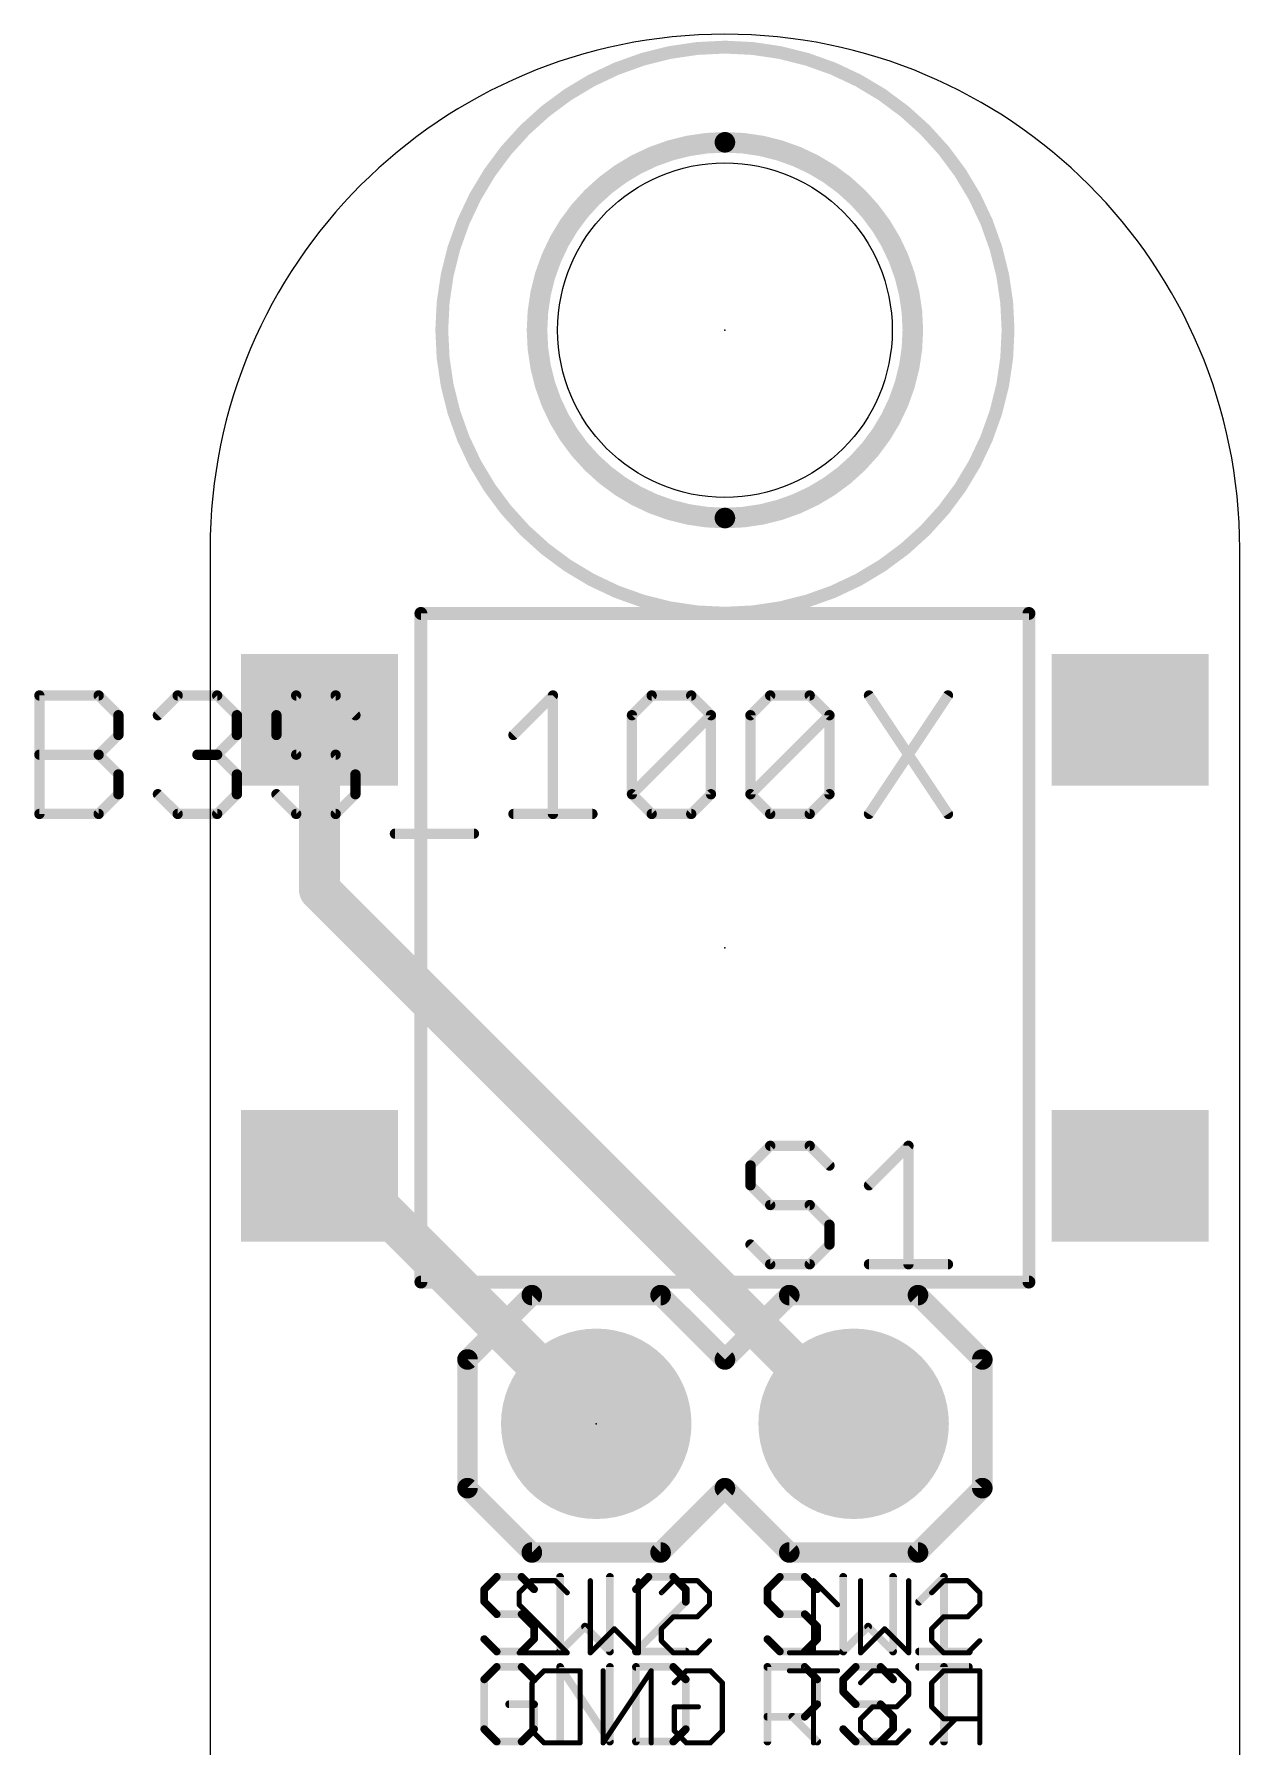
# Model space of a CAD drawing. Extents: x -44.6 to 54.5, y -6.9 to 26.3.
# Drawn here: x -1.74 to 10.16, y 9.39 to 26.29 of the extents above; entities that cross this region are included whole.
import ezdxf

# ---------------------------------------------------------------- set-up
doc = ezdxf.new("R2010")
doc.units = 0
for name, color, linetype in [('1', 22, 'CONTINUOUS'), ('17', 82, 'CONTINUOUS'), ('20', 7, 'CONTINUOUS'), ('21', 253, 'CONTINUOUS'), ('23', 7, 'CONTINUOUS'), ('25', 253, 'CONTINUOUS'), ('26', 253, 'CONTINUOUS'), ('27', 253, 'CONTINUOUS'), ('39', 22, 'CONTINUOUS'), ('41', 22, 'CONTINUOUS'), ('42', 175, 'CONTINUOUS'), ('51', 253, 'CONTINUOUS')]:
    doc.layers.add(name, color=color, linetype=linetype)

# ---------------------------------------------------------------- blocks, each defined once
blk = doc.blocks.new('RECT')
blk.add_solid([(-0.5, -0.5), (0.5, -0.5), (-0.5, 0.5), (0.5, 0.5)])
blk = doc.blocks.new('ROUNDP')
at = {"const_width": 0.5}
blk.add_lwpolyline([(0, -0.25, 1), (0, 0.25, 1), (0, -0.25)], format="xyb", dxfattribs=at)

msp = doc.modelspace()

# ---------------------------------------------------------------- linework, layer by layer
at = {"layer": '1', "const_width": 0.4064}
for points in [[(1.08, 19.522), (1.08, 17.843)], [(1.08, 17.843), (6.35, 12.573)], [(1.08, 15.022), (1.361, 15.022)], [(1.361, 15.022), (3.81, 12.573)]]:
    msp.add_lwpolyline(points, dxfattribs=at)
at = {"layer": '1', "const_width": 0.2032}
for points in [[(1.1816, 19.522, 1), (0.9784, 19.522)], [(0.9784, 17.843, 1), (1.1816, 17.843)], [(1.1518, 17.9148, 1), (1.0082, 17.7712)], [(1.08, 15.1236, 1), (1.08, 14.9204)], [(1.4328, 15.0938, 1), (1.2892, 14.9502)], [(1.361, 14.9204, 1), (1.361, 15.1236)], [(3.7382, 12.5012, 1), (3.8818, 12.6448)], [(6.2782, 12.5012, 1), (6.4218, 12.6448)]]:
    msp.add_lwpolyline(points, format="xyb", dxfattribs=at)
at = {"layer": '20'}
for p, q in [((0, 21.209), (0, 0)), ((10.16, 0), (10.16, 21.209))]:
    msp.add_line(p, q, dxfattribs=at)
msp.add_circle((5.08, 23.368), 1.651, dxfattribs=at)
for start, end in [(90, 180), (0, 90)]:
    msp.add_arc((5.08, 21.209), 5.08, start, end, dxfattribs=at)
at = {"layer": '21'}
for points, const_width in [([(3.175, 13.843), (2.54, 13.208)], 0.2032), ([(3.175, 13.843), (4.445, 13.843)], 0.2032), ([(4.445, 13.843), (5.08, 13.208)], 0.2032), ([(5.08, 13.208), (5.715, 13.843)], 0.2032), ([(5.715, 13.843), (6.985, 13.843)], 0.2032), ([(6.985, 13.843), (7.62, 13.208)], 0.2032), ([(2.54, 13.208), (2.54, 11.938)], 0.2032), ([(7.62, 13.208), (7.62, 11.938)], 0.2032), ([(2.54, 11.938), (3.175, 11.303)], 0.2032), ([(5.08, 11.938), (4.445, 11.303)], 0.2032), ([(5.715, 11.303), (5.08, 11.938)], 0.2032), ([(7.62, 11.938), (6.985, 11.303)], 0.2032), ([(4.445, 11.303), (3.175, 11.303)], 0.2032), ([(6.985, 11.303), (5.715, 11.303)], 0.2032), ([(2.828, 11.0623), (2.7051, 10.9395)], 0.0762), ([(3.0737, 11.0623), (2.828, 11.0623)], 0.0762), ([(3.1966, 10.9395), (3.0737, 11.0623)], 0.0762), ([(3.4535, 11.0623), (3.4535, 10.3251)], 0.0762), ([(3.945, 10.3251), (3.945, 11.0623)], 0.0762), ([(4.3248, 11.0623), (4.2019, 10.9395)], 0.0762), ([(4.5705, 11.0623), (4.3248, 11.0623)], 0.0762), ([(4.6934, 10.9395), (4.5705, 11.0623)], 0.0762), ([(5.622, 11.0623), (5.4991, 10.9395)], 0.0762), ([(5.8677, 11.0623), (5.622, 11.0623)], 0.0762), ([(5.9906, 10.9395), (5.8677, 11.0623)], 0.0762), ([(6.2475, 11.0623), (6.2475, 10.3251)], 0.0762), ([(6.739, 10.3251), (6.739, 11.0623)], 0.0762), ([(6.9959, 10.8166), (7.2417, 11.0623)], 0.0762), ([(7.2417, 11.0623), (7.2417, 10.3251)], 0.0762), ([(2.7051, 10.9395), (2.7051, 10.8166)], 0.0762), ([(2.7051, 10.8166), (2.828, 10.6937)], 0.0762), ([(4.2019, 10.3251), (4.6934, 10.8166)], 0.0762), ([(4.6934, 10.8166), (4.6934, 10.9395)], 0.0762), ([(5.4991, 10.9395), (5.4991, 10.8166)], 0.0762), ([(5.4991, 10.8166), (5.622, 10.6937)], 0.0762), ([(2.828, 10.6937), (3.0737, 10.6937)], 0.0762), ([(3.0737, 10.6937), (3.1966, 10.5708)], 0.0762), ([(5.622, 10.6937), (5.8677, 10.6937)], 0.0762), ([(5.8677, 10.6937), (5.9906, 10.5708)], 0.0762), ([(2.828, 10.3251), (2.7051, 10.448)], 0.0762), ([(3.1966, 10.448), (3.0737, 10.3251)], 0.0762), ([(3.1966, 10.5708), (3.1966, 10.448)], 0.0762), ([(3.4535, 10.3251), (3.6993, 10.5708)], 0.0762), ([(3.6993, 10.5708), (3.945, 10.3251)], 0.0762), ([(5.622, 10.3251), (5.4991, 10.448)], 0.0762), ([(5.9906, 10.448), (5.8677, 10.3251)], 0.0762), ([(5.9906, 10.5708), (5.9906, 10.448)], 0.0762), ([(6.2475, 10.3251), (6.4933, 10.5708)], 0.0762), ([(6.4933, 10.5708), (6.739, 10.3251)], 0.0762), ([(3.0737, 10.3251), (2.828, 10.3251)], 0.0762), ([(4.6934, 10.3251), (4.2019, 10.3251)], 0.0762), ([(5.8677, 10.3251), (5.622, 10.3251)], 0.0762), ([(6.9959, 10.3251), (7.4874, 10.3251)], 0.0762), ([(2.828, 10.1733), (2.7051, 10.0505)], 0.0762), ([(3.0737, 10.1733), (2.828, 10.1733)], 0.0762), ([(3.1966, 10.0505), (3.0737, 10.1733)], 0.0762), ([(3.4535, 9.4361), (3.4535, 10.1733)], 0.0762), ([(3.4535, 10.1733), (3.945, 9.4361)], 0.0762), ([(3.945, 9.4361), (3.945, 10.1733)], 0.0762), ([(4.2019, 10.1733), (4.2019, 9.4361)], 0.0762), ([(4.5705, 10.1733), (4.2019, 10.1733)], 0.0762), ([(4.6934, 10.0505), (4.5705, 10.1733)], 0.0762), ([(5.4991, 9.4361), (5.4991, 10.1733)], 0.0762), ([(5.4991, 10.1733), (5.8677, 10.1733)], 0.0762), ([(5.8677, 10.1733), (5.9906, 10.0505)], 0.0762), ([(6.3704, 10.1733), (6.2475, 10.0505)], 0.0762), ([(6.6161, 10.1733), (6.3704, 10.1733)], 0.0762), ([(6.739, 10.0505), (6.6161, 10.1733)], 0.0762), ([(6.9959, 10.1733), (7.4874, 10.1733)], 0.0762), ([(7.2417, 9.4361), (7.2417, 10.1733)], 0.0762), ([(2.7051, 10.0505), (2.7051, 9.559)], 0.0762), ([(4.6934, 9.559), (4.6934, 10.0505)], 0.0762), ([(5.9906, 10.0505), (5.9906, 9.8047)], 0.0762), ([(6.2475, 10.0505), (6.2475, 9.9276)], 0.0762), ([(3.1966, 9.8047), (2.9508, 9.8047)], 0.0762), ([(3.1966, 9.559), (3.1966, 9.8047)], 0.0762), ([(5.9906, 9.8047), (5.8677, 9.6818)], 0.0762), ([(6.2475, 9.9276), (6.3704, 9.8047)], 0.0762), ([(6.3704, 9.8047), (6.6161, 9.8047)], 0.0762), ([(6.6161, 9.8047), (6.739, 9.6818)], 0.0762), ([(5.8677, 9.6818), (5.4991, 9.6818)], 0.0762), ([(5.7448, 9.6818), (5.9906, 9.4361)], 0.0762), ([(6.739, 9.6818), (6.739, 9.559)], 0.0762), ([(2.7051, 9.559), (2.828, 9.4361)], 0.0762), ([(2.828, 9.4361), (3.0737, 9.4361)], 0.0762), ([(3.0737, 9.4361), (3.1966, 9.559)], 0.0762), ([(4.2019, 9.4361), (4.5705, 9.4361)], 0.0762), ([(4.5705, 9.4361), (4.6934, 9.559)], 0.0762), ([(6.3704, 9.4361), (6.2475, 9.559)], 0.0762), ([(6.6161, 9.4361), (6.3704, 9.4361)], 0.0762), ([(6.739, 9.559), (6.6161, 9.4361)], 0.0762)]:
    msp.add_lwpolyline(points, dxfattribs=dict(at, const_width=const_width))
for points, const_width in [([(3.175, 13.8938, 1), (3.175, 13.7922)], 0.1016), ([(3.2109, 13.8071, 1), (3.1391, 13.8789)], 0.1016), ([(4.4809, 13.8789, 1), (4.4091, 13.8071)], 0.1016), ([(4.445, 13.7922, 1), (4.445, 13.8938)], 0.1016), ([(5.715, 13.8938, 1), (5.715, 13.7922)], 0.1016), ([(5.7509, 13.8071, 1), (5.6791, 13.8789)], 0.1016), ([(7.0209, 13.8789, 1), (6.9491, 13.8071)], 0.1016), ([(6.985, 13.7922, 1), (6.985, 13.8938)], 0.1016), ([(2.5908, 13.208, 1), (2.4892, 13.208)], 0.1016), ([(2.5041, 13.2439, 1), (2.5759, 13.1721)], 0.1016), ([(5.0441, 13.2439, 1), (5.1159, 13.1721)], 0.1016), ([(5.0441, 13.1721, 1), (5.1159, 13.2439)], 0.1016), ([(7.6708, 13.208, 1), (7.5692, 13.208)], 0.1016), ([(7.5841, 13.1721, 1), (7.6559, 13.2439)], 0.1016), ([(2.5759, 11.9739, 1), (2.5041, 11.9021)], 0.1016), ([(5.1159, 11.9739, 1), (5.0441, 11.9021)], 0.1016), ([(5.1159, 11.9021, 1), (5.0441, 11.9739)], 0.1016), ([(7.6559, 11.9021, 1), (7.5841, 11.9739)], 0.1016), ([(2.4892, 11.938, 1), (2.5908, 11.938)], 0.1016), ([(7.5692, 11.938, 1), (7.6708, 11.938)], 0.1016), ([(3.175, 11.3538, 1), (3.175, 11.2522)], 0.1016), ([(3.1391, 11.2671, 1), (3.2109, 11.3389)], 0.1016), ([(4.4091, 11.3389, 1), (4.4809, 11.2671)], 0.1016), ([(4.445, 11.2522, 1), (4.445, 11.3538)], 0.1016), ([(5.715, 11.3538, 1), (5.715, 11.2522)], 0.1016), ([(5.6791, 11.2671, 1), (5.7509, 11.3389)], 0.1016), ([(6.9491, 11.3389, 1), (7.0209, 11.2671)], 0.1016), ([(6.985, 11.2522, 1), (6.985, 11.3538)], 0.1016), ([(2.828, 11.0814, 1), (2.828, 11.0433)], 0.0381), ([(2.8414, 11.0489, 1), (2.8145, 11.0758)], 0.0381), ([(3.0872, 11.0758, 1), (3.0602, 11.0489)], 0.0381), ([(3.0737, 11.0433, 1), (3.0737, 11.0814)], 0.0381), ([(3.4726, 11.0623, 1), (3.4345, 11.0623)], 0.0381), ([(3.9641, 11.0623, 1), (3.926, 11.0623)], 0.0381), ([(4.3248, 11.0814, 1), (4.3248, 11.0433)], 0.0381), ([(4.3383, 11.0489, 1), (4.3113, 11.0758)], 0.0381), ([(4.584, 11.0758, 1), (4.5571, 11.0489)], 0.0381), ([(4.5705, 11.0433, 1), (4.5705, 11.0814)], 0.0381), ([(5.622, 11.0814, 1), (5.622, 11.0433)], 0.0381), ([(5.6354, 11.0489, 1), (5.6085, 11.0758)], 0.0381), ([(5.8812, 11.0758, 1), (5.8542, 11.0489)], 0.0381), ([(5.8677, 11.0433, 1), (5.8677, 11.0814)], 0.0381), ([(6.2666, 11.0623, 1), (6.2285, 11.0623)], 0.0381), ([(6.758, 11.0623, 1), (6.7199, 11.0623)], 0.0381), ([(7.2607, 11.0623, 1), (7.2226, 11.0623)], 0.0381), ([(7.2551, 11.0489, 1), (7.2282, 11.0758)], 0.0381), ([(2.6916, 10.9529, 1), (2.7186, 10.926)], 0.0381), ([(2.7186, 10.8301, 1), (2.6916, 10.8031)], 0.0381), ([(2.7242, 10.9395, 1), (2.6861, 10.9395)], 0.0381), ([(2.6861, 10.8166, 1), (2.7242, 10.8166)], 0.0381), ([(3.1831, 10.926, 1), (3.2101, 10.9529)], 0.0381), ([(4.1885, 10.9529, 1), (4.2154, 10.926)], 0.0381), ([(4.7125, 10.9395, 1), (4.6744, 10.9395)], 0.0381), ([(4.6744, 10.8166, 1), (4.7125, 10.8166)], 0.0381), ([(4.7069, 10.8031, 1), (4.6799, 10.8301)], 0.0381), ([(4.6799, 10.926, 1), (4.7069, 10.9529)], 0.0381), ([(5.4856, 10.9529, 1), (5.5126, 10.926)], 0.0381), ([(5.5126, 10.8301, 1), (5.4856, 10.8031)], 0.0381), ([(5.5182, 10.9395, 1), (5.4801, 10.9395)], 0.0381), ([(5.4801, 10.8166, 1), (5.5182, 10.8166)], 0.0381), ([(5.9771, 10.926, 1), (6.0041, 10.9529)], 0.0381), ([(6.9825, 10.8301, 1), (7.0094, 10.8031)], 0.0381), ([(2.828, 10.7128, 1), (2.828, 10.6747)], 0.0381), ([(2.8145, 10.6802, 1), (2.8414, 10.7072)], 0.0381), ([(3.0872, 10.7072, 1), (3.0602, 10.6802)], 0.0381), ([(3.0737, 10.6747, 1), (3.0737, 10.7128)], 0.0381), ([(5.622, 10.7128, 1), (5.622, 10.6747)], 0.0381), ([(5.6085, 10.6802, 1), (5.6354, 10.7072)], 0.0381), ([(5.8812, 10.7072, 1), (5.8542, 10.6802)], 0.0381), ([(5.8677, 10.6747, 1), (5.8677, 10.7128)], 0.0381), ([(2.7186, 10.4614, 1), (2.6916, 10.4345)], 0.0381), ([(3.2156, 10.5708, 1), (3.1775, 10.5708)], 0.0381), ([(3.1831, 10.5574, 1), (3.2101, 10.5843)], 0.0381), ([(3.2101, 10.4345, 1), (3.1831, 10.4614)], 0.0381), ([(3.7127, 10.5843, 1), (3.6858, 10.5574)], 0.0381), ([(3.7127, 10.5574, 1), (3.6858, 10.5843)], 0.0381), ([(5.5126, 10.4614, 1), (5.4856, 10.4345)], 0.0381), ([(6.0096, 10.5708, 1), (5.9715, 10.5708)], 0.0381), ([(5.9771, 10.5574, 1), (6.0041, 10.5843)], 0.0381), ([(6.0041, 10.4345, 1), (5.9771, 10.4614)], 0.0381), ([(6.5067, 10.5843, 1), (6.4798, 10.5574)], 0.0381), ([(6.5067, 10.5574, 1), (6.4798, 10.5843)], 0.0381), ([(2.828, 10.3442, 1), (2.828, 10.3061)], 0.0381), ([(2.8145, 10.3116, 1), (2.8414, 10.3386)], 0.0381), ([(3.0602, 10.3386, 1), (3.0872, 10.3116)], 0.0381), ([(3.0737, 10.3061, 1), (3.0737, 10.3442)], 0.0381), ([(3.1775, 10.448, 1), (3.2156, 10.448)], 0.0381), ([(3.44, 10.3386, 1), (3.467, 10.3116)], 0.0381), ([(3.4345, 10.3251, 1), (3.4726, 10.3251)], 0.0381), ([(3.926, 10.3251, 1), (3.9641, 10.3251)], 0.0381), ([(3.9315, 10.3116, 1), (3.9585, 10.3386)], 0.0381), ([(4.2019, 10.3442, 1), (4.2019, 10.3061)], 0.0381), ([(4.1885, 10.3386, 1), (4.2154, 10.3116)], 0.0381), ([(4.6934, 10.3061, 1), (4.6934, 10.3442)], 0.0381), ([(5.622, 10.3442, 1), (5.622, 10.3061)], 0.0381), ([(5.6085, 10.3116, 1), (5.6354, 10.3386)], 0.0381), ([(5.8542, 10.3386, 1), (5.8812, 10.3116)], 0.0381), ([(5.8677, 10.3061, 1), (5.8677, 10.3442)], 0.0381), ([(5.9715, 10.448, 1), (6.0096, 10.448)], 0.0381), ([(6.234, 10.3386, 1), (6.261, 10.3116)], 0.0381), ([(6.2285, 10.3251, 1), (6.2666, 10.3251)], 0.0381), ([(6.7199, 10.3251, 1), (6.758, 10.3251)], 0.0381), ([(6.7255, 10.3116, 1), (6.7525, 10.3386)], 0.0381), ([(6.9959, 10.3442, 1), (6.9959, 10.3061)], 0.0381), ([(7.2226, 10.3251, 1), (7.2607, 10.3251)], 0.0381), ([(7.4874, 10.3061, 1), (7.4874, 10.3442)], 0.0381), ([(2.828, 10.1924, 1), (2.828, 10.1543)], 0.0381), ([(2.8414, 10.1599, 1), (2.8145, 10.1868)], 0.0381), ([(3.0872, 10.1868, 1), (3.0602, 10.1599)], 0.0381), ([(3.0737, 10.1543, 1), (3.0737, 10.1924)], 0.0381), ([(3.4726, 10.1733, 1), (3.4345, 10.1733)], 0.0381), ([(3.4694, 10.1839, 1), (3.4377, 10.1628)], 0.0381), ([(3.9641, 10.1733, 1), (3.926, 10.1733)], 0.0381), ([(4.2019, 10.1924, 1), (4.2019, 10.1543)], 0.0381), ([(4.221, 10.1733, 1), (4.1829, 10.1733)], 0.0381), ([(4.584, 10.1868, 1), (4.5571, 10.1599)], 0.0381), ([(4.5705, 10.1543, 1), (4.5705, 10.1924)], 0.0381), ([(5.4991, 10.1924, 1), (5.4991, 10.1543)], 0.0381), ([(5.5182, 10.1733, 1), (5.4801, 10.1733)], 0.0381), ([(5.8812, 10.1868, 1), (5.8542, 10.1599)], 0.0381), ([(5.8677, 10.1543, 1), (5.8677, 10.1924)], 0.0381), ([(6.3704, 10.1924, 1), (6.3704, 10.1543)], 0.0381), ([(6.3839, 10.1599, 1), (6.3569, 10.1868)], 0.0381), ([(6.6296, 10.1868, 1), (6.6027, 10.1599)], 0.0381), ([(6.6161, 10.1543, 1), (6.6161, 10.1924)], 0.0381), ([(6.9959, 10.1924, 1), (6.9959, 10.1543)], 0.0381), ([(7.2607, 10.1733, 1), (7.2226, 10.1733)], 0.0381), ([(7.4874, 10.1543, 1), (7.4874, 10.1924)], 0.0381), ([(2.6916, 10.0639, 1), (2.7186, 10.037)], 0.0381), ([(2.7242, 10.0505, 1), (2.6861, 10.0505)], 0.0381), ([(3.1831, 10.037, 1), (3.2101, 10.0639)], 0.0381), ([(4.7125, 10.0505, 1), (4.6744, 10.0505)], 0.0381), ([(4.6799, 10.037, 1), (4.7069, 10.0639)], 0.0381), ([(6.0096, 10.0505, 1), (5.9715, 10.0505)], 0.0381), ([(5.9771, 10.037, 1), (6.0041, 10.0639)], 0.0381), ([(6.234, 10.0639, 1), (6.261, 10.037)], 0.0381), ([(6.2666, 10.0505, 1), (6.2285, 10.0505)], 0.0381), ([(6.7255, 10.037, 1), (6.7525, 10.0639)], 0.0381), ([(2.9508, 9.8238, 1), (2.9508, 9.7857)], 0.0381), ([(3.2156, 9.8047, 1), (3.1775, 9.8047)], 0.0381), ([(3.1966, 9.7857, 1), (3.1966, 9.8238)], 0.0381), ([(5.9715, 9.8047, 1), (6.0096, 9.8047)], 0.0381), ([(6.0041, 9.7912, 1), (5.9771, 9.8182)], 0.0381), ([(6.261, 9.9411, 1), (6.234, 9.9141)], 0.0381), ([(6.2285, 9.9276, 1), (6.2666, 9.9276)], 0.0381), ([(6.3704, 9.8238, 1), (6.3704, 9.7857)], 0.0381), ([(6.3569, 9.7912, 1), (6.3839, 9.8182)], 0.0381), ([(6.6296, 9.8182, 1), (6.6027, 9.7912)], 0.0381), ([(6.6161, 9.7857, 1), (6.6161, 9.8238)], 0.0381), ([(5.4991, 9.7009, 1), (5.4991, 9.6628)], 0.0381), ([(5.7583, 9.6953, 1), (5.7314, 9.6684)], 0.0381), ([(5.8542, 9.6953, 1), (5.8812, 9.6684)], 0.0381), ([(5.8677, 9.6628, 1), (5.8677, 9.7009)], 0.0381), ([(6.758, 9.6818, 1), (6.7199, 9.6818)], 0.0381), ([(6.7255, 9.6684, 1), (6.7525, 9.6953)], 0.0381), ([(2.7186, 9.5724, 1), (2.6916, 9.5455)], 0.0381), ([(2.6861, 9.559, 1), (2.7242, 9.559)], 0.0381), ([(2.828, 9.4551, 1), (2.828, 9.417)], 0.0381), ([(2.8145, 9.4226, 1), (2.8414, 9.4496)], 0.0381), ([(3.0602, 9.4496, 1), (3.0872, 9.4226)], 0.0381), ([(3.0737, 9.417, 1), (3.0737, 9.4551)], 0.0381), ([(3.1775, 9.559, 1), (3.2156, 9.559)], 0.0381), ([(3.2101, 9.5455, 1), (3.1831, 9.5724)], 0.0381), ([(4.2019, 9.4551, 1), (4.2019, 9.417)], 0.0381), ([(4.5571, 9.4496, 1), (4.584, 9.4226)], 0.0381), ([(4.5705, 9.417, 1), (4.5705, 9.4551)], 0.0381), ([(4.6744, 9.559, 1), (4.7125, 9.559)], 0.0381), ([(4.7069, 9.5455, 1), (4.6799, 9.5724)], 0.0381), ([(5.9771, 9.4226, 1), (6.0041, 9.4496)], 0.0381), ([(6.261, 9.5724, 1), (6.234, 9.5455)], 0.0381), ([(6.3704, 9.4551, 1), (6.3704, 9.417)], 0.0381), ([(6.3569, 9.4226, 1), (6.3839, 9.4496)], 0.0381), ([(6.6027, 9.4496, 1), (6.6296, 9.4226)], 0.0381), ([(6.6161, 9.417, 1), (6.6161, 9.4551)], 0.0381), ([(6.7199, 9.559, 1), (6.758, 9.559)], 0.0381), ([(6.7525, 9.5455, 1), (6.7255, 9.5724)], 0.0381), ([(3.4345, 9.4361, 1), (3.4726, 9.4361)], 0.0381), ([(3.926, 9.4361, 1), (3.9641, 9.4361)], 0.0381), ([(3.9291, 9.4255, 1), (3.9609, 9.4467)], 0.0381), ([(4.1829, 9.4361, 1), (4.221, 9.4361)], 0.0381), ([(5.4801, 9.4361, 1), (5.5182, 9.4361)], 0.0381), ([(7.2226, 9.4361, 1), (7.2607, 9.4361)], 0.0381)]:
    msp.add_lwpolyline(points, format="xyb", dxfattribs=dict(at, const_width=const_width))
at = {"layer": '23'}
for p in [(5.08, 23.368), (5.08, 17.272), (3.81, 12.573)]:
    msp.add_point(p, dxfattribs=at)
at = {"layer": '25', "const_width": 0.1016}
for points in [[(5.5269, 15.3172), (5.332, 15.1223)], [(5.9167, 15.3172), (5.5269, 15.3172)], [(6.1116, 15.1223), (5.9167, 15.3172)], [(6.5014, 14.9274), (6.8912, 15.3172)], [(6.8912, 15.3172), (6.8912, 14.1478)], [(5.332, 15.1223), (5.332, 14.9274)], [(5.332, 14.9274), (5.5269, 14.7325)], [(5.5269, 14.7325), (5.9167, 14.7325)], [(5.9167, 14.7325), (6.1116, 14.5376)], [(6.1116, 14.5376), (6.1116, 14.3427)], [(5.5269, 14.1478), (5.332, 14.3427)], [(6.1116, 14.3427), (5.9167, 14.1478)], [(5.9167, 14.1478), (5.5269, 14.1478)], [(6.5014, 14.1478), (7.281, 14.1478)]]:
    msp.add_lwpolyline(points, dxfattribs=at)
at = {"layer": '25', "const_width": 0.0508}
for points in [[(5.5269, 15.3426, 1), (5.5269, 15.2918)], [(5.5449, 15.2992, 1), (5.5089, 15.3352)], [(5.9347, 15.3352, 1), (5.8987, 15.2992)], [(5.9167, 15.2918, 1), (5.9167, 15.3426)], [(6.9166, 15.3172, 1), (6.8658, 15.3172)], [(6.9092, 15.2992, 1), (6.8732, 15.3352)], [(5.314, 15.1403, 1), (5.35, 15.1043)], [(5.3574, 15.1223, 1), (5.3066, 15.1223)], [(6.0936, 15.1043, 1), (6.1296, 15.1403)], [(5.35, 14.9454, 1), (5.314, 14.9094)], [(5.3066, 14.9274, 1), (5.3574, 14.9274)], [(6.4834, 14.9454, 1), (6.5194, 14.9094)], [(5.5269, 14.7579, 1), (5.5269, 14.7071)], [(5.5089, 14.7145, 1), (5.5449, 14.7505)], [(5.9347, 14.7505, 1), (5.8987, 14.7145)], [(5.9167, 14.7071, 1), (5.9167, 14.7579)], [(6.137, 14.5376, 1), (6.0862, 14.5376)], [(6.0936, 14.5196, 1), (6.1296, 14.5556)], [(5.35, 14.3607, 1), (5.314, 14.3247)], [(6.1296, 14.3247, 1), (6.0936, 14.3607)], [(6.0862, 14.3427, 1), (6.137, 14.3427)], [(5.5269, 14.1732, 1), (5.5269, 14.1224)], [(5.5089, 14.1298, 1), (5.5449, 14.1658)], [(5.8987, 14.1658, 1), (5.9347, 14.1298)], [(5.9167, 14.1224, 1), (5.9167, 14.1732)], [(6.5014, 14.1732, 1), (6.5014, 14.1224)], [(6.8658, 14.1478, 1), (6.9166, 14.1478)], [(7.281, 14.1224, 1), (7.281, 14.1732)]]:
    msp.add_lwpolyline(points, format="xyb", dxfattribs=at)
at = {"layer": '26', "const_width": 0.0508}
for points in [[(3.0498, 10.9056), (3.1684, 11.0242)], [(3.1684, 11.0242), (3.4057, 11.0242)], [(3.4057, 11.0242), (3.5243, 10.9056)], [(3.7514, 10.3124), (3.7514, 11.0242)], [(4.226, 11.0242), (4.226, 10.3124)], [(4.4531, 10.9056), (4.5717, 11.0242)], [(4.5717, 11.0242), (4.809, 11.0242)], [(4.809, 11.0242), (4.9276, 10.9056)], [(6.1913, 10.7869), (5.9541, 11.0242)], [(5.9541, 11.0242), (5.9541, 10.3124)], [(6.4184, 10.3124), (6.4184, 11.0242)], [(6.893, 11.0242), (6.893, 10.3124)], [(7.1201, 10.9056), (7.2387, 11.0242)], [(7.2387, 11.0242), (7.476, 11.0242)], [(7.476, 11.0242), (7.5946, 10.9056)], [(3.0498, 10.7869), (3.0498, 10.9056)], [(4.9276, 10.9056), (4.9276, 10.7869)], [(7.5946, 10.9056), (7.5946, 10.7869)], [(3.5243, 10.3124), (3.0498, 10.7869)], [(4.5717, 10.6683), (4.4531, 10.5497)], [(4.809, 10.6683), (4.5717, 10.6683)], [(4.9276, 10.7869), (4.809, 10.6683)], [(7.2387, 10.6683), (7.1201, 10.5497)], [(7.476, 10.6683), (7.2387, 10.6683)], [(7.5946, 10.7869), (7.476, 10.6683)], [(3.9887, 10.5497), (3.7514, 10.3124)], [(4.226, 10.3124), (3.9887, 10.5497)], [(4.4531, 10.5497), (4.4531, 10.431)], [(6.6557, 10.5497), (6.4184, 10.3124)], [(6.893, 10.3124), (6.6557, 10.5497)], [(7.1201, 10.5497), (7.1201, 10.431)], [(3.0498, 10.3124), (3.5243, 10.3124)], [(4.4531, 10.431), (4.5717, 10.3124)], [(4.5717, 10.3124), (4.809, 10.3124)], [(4.809, 10.3124), (4.9276, 10.431)], [(6.1913, 10.3124), (5.7168, 10.3124)], [(7.1201, 10.431), (7.2387, 10.3124)], [(7.2387, 10.3124), (7.476, 10.3124)], [(7.476, 10.3124), (7.5946, 10.431)], [(3.1768, 10.0166), (3.2954, 10.1352)], [(3.2954, 10.1352), (3.6513, 10.1352)], [(3.6513, 10.1352), (3.6513, 9.4234)], [(4.353, 10.1352), (3.8784, 9.4234)], [(3.8784, 9.4234), (3.8784, 10.1352)], [(4.353, 9.4234), (4.353, 10.1352)], [(4.5801, 10.0166), (4.6987, 10.1352)], [(4.6987, 10.1352), (4.936, 10.1352)], [(4.936, 10.1352), (5.0546, 10.0166)], [(6.1913, 10.1352), (5.7168, 10.1352)], [(5.9541, 9.4234), (5.9541, 10.1352)], [(6.4184, 10.0166), (6.5371, 10.1352)], [(6.5371, 10.1352), (6.7743, 10.1352)], [(6.7743, 10.1352), (6.893, 10.0166)], [(7.2387, 10.1352), (7.1201, 10.0166)], [(7.5946, 10.1352), (7.2387, 10.1352)], [(7.5946, 9.4234), (7.5946, 10.1352)], [(3.1768, 9.542), (3.1768, 10.0166)], [(5.0546, 10.0166), (5.0546, 9.542)], [(6.893, 10.0166), (6.893, 9.8979)], [(7.1201, 10.0166), (7.1201, 9.7793)], [(4.5801, 9.542), (4.5801, 9.7793)], [(4.5801, 9.7793), (4.8173, 9.7793)], [(6.5371, 9.7793), (6.4184, 9.6607)], [(6.7743, 9.7793), (6.5371, 9.7793)], [(6.893, 9.8979), (6.7743, 9.7793)], [(7.1201, 9.7793), (7.2387, 9.6607)], [(6.4184, 9.6607), (6.4184, 9.542)], [(7.3573, 9.6607), (7.1201, 9.4234)], [(7.2387, 9.6607), (7.5946, 9.6607)], [(3.2954, 9.4234), (3.1768, 9.542)], [(4.6987, 9.4234), (4.5801, 9.542)], [(5.0546, 9.542), (4.936, 9.4234)], [(6.4184, 9.542), (6.5371, 9.4234)], [(6.7743, 9.4234), (6.893, 9.542)], [(3.6513, 9.4234), (3.2954, 9.4234)], [(4.936, 9.4234), (4.6987, 9.4234)], [(6.5371, 9.4234), (6.7743, 9.4234)]]:
    msp.add_lwpolyline(points, dxfattribs=at)
at = {"layer": '26', "const_width": 0.0254}
for points in [[(3.1684, 11.0369, 1), (3.1684, 11.0115)], [(3.1774, 11.0152, 1), (3.1594, 11.0332)], [(3.4147, 11.0332, 1), (3.3967, 11.0152)], [(3.4057, 11.0115, 1), (3.4057, 11.0369)], [(3.7641, 11.0242, 1), (3.7387, 11.0242)], [(4.2387, 11.0242, 1), (4.2133, 11.0242)], [(4.5717, 11.0369, 1), (4.5717, 11.0115)], [(4.5807, 11.0152, 1), (4.5627, 11.0332)], [(4.8179, 11.0332, 1), (4.8, 11.0152)], [(4.809, 11.0115, 1), (4.809, 11.0369)], [(5.963, 11.0332, 1), (5.9451, 11.0152)], [(5.9668, 11.0242, 1), (5.9414, 11.0242)], [(6.4311, 11.0242, 1), (6.4057, 11.0242)], [(6.9057, 11.0242, 1), (6.8803, 11.0242)], [(7.2387, 11.0369, 1), (7.2387, 11.0115)], [(7.2477, 11.0152, 1), (7.2297, 11.0332)], [(7.4849, 11.0332, 1), (7.467, 11.0152)], [(7.476, 11.0115, 1), (7.476, 11.0369)], [(3.0625, 10.9056, 1), (3.0371, 10.9056)], [(3.0408, 10.9146, 1), (3.0588, 10.8966)], [(3.5153, 10.8966, 1), (3.5333, 10.9146)], [(4.4441, 10.9146, 1), (4.462, 10.8966)], [(4.9403, 10.9056, 1), (4.9149, 10.9056)], [(4.9186, 10.8966, 1), (4.9366, 10.9146)], [(7.1111, 10.9146, 1), (7.129, 10.8966)], [(7.6073, 10.9056, 1), (7.5819, 10.9056)], [(7.5856, 10.8966, 1), (7.6036, 10.9146)], [(3.0588, 10.7959, 1), (3.0408, 10.778)], [(3.0371, 10.7869, 1), (3.0625, 10.7869)], [(4.5717, 10.681, 1), (4.5717, 10.6556)], [(4.5807, 10.6593, 1), (4.5627, 10.6773)], [(4.8, 10.6773, 1), (4.8179, 10.6593)], [(4.809, 10.6556, 1), (4.809, 10.681)], [(4.9149, 10.7869, 1), (4.9403, 10.7869)], [(4.9366, 10.778, 1), (4.9186, 10.7959)], [(6.1823, 10.778, 1), (6.2003, 10.7959)], [(7.2387, 10.681, 1), (7.2387, 10.6556)], [(7.2477, 10.6593, 1), (7.2297, 10.6773)], [(7.467, 10.6773, 1), (7.4849, 10.6593)], [(7.476, 10.6556, 1), (7.476, 10.681)], [(7.5819, 10.7869, 1), (7.6073, 10.7869)], [(7.6036, 10.778, 1), (7.5856, 10.7959)], [(3.9977, 10.5586, 1), (3.9797, 10.5407)], [(3.9977, 10.5407, 1), (3.9797, 10.5586)], [(4.4658, 10.5497, 1), (4.4404, 10.5497)], [(4.4441, 10.5586, 1), (4.462, 10.5407)], [(6.6647, 10.5586, 1), (6.6467, 10.5407)], [(6.6647, 10.5407, 1), (6.6467, 10.5586)], [(7.1328, 10.5497, 1), (7.1074, 10.5497)], [(7.1111, 10.5586, 1), (7.129, 10.5407)], [(3.0498, 10.3251, 1), (3.0498, 10.2997)], [(3.5153, 10.3034, 1), (3.5333, 10.3214)], [(3.5243, 10.2997, 1), (3.5243, 10.3251)], [(3.7424, 10.3214, 1), (3.7604, 10.3034)], [(3.7387, 10.3124, 1), (3.7641, 10.3124)], [(4.2133, 10.3124, 1), (4.2387, 10.3124)], [(4.217, 10.3034, 1), (4.2349, 10.3214)], [(4.462, 10.44, 1), (4.4441, 10.4221)], [(4.4404, 10.431, 1), (4.4658, 10.431)], [(4.5717, 10.3251, 1), (4.5717, 10.2997)], [(4.5627, 10.3034, 1), (4.5807, 10.3214)], [(4.8, 10.3214, 1), (4.8179, 10.3034)], [(4.809, 10.2997, 1), (4.809, 10.3251)], [(4.9366, 10.4221, 1), (4.9186, 10.44)], [(5.7168, 10.3251, 1), (5.7168, 10.2997)], [(5.9414, 10.3124, 1), (5.9668, 10.3124)], [(6.1913, 10.2997, 1), (6.1913, 10.3251)], [(6.4094, 10.3214, 1), (6.4274, 10.3034)], [(6.4057, 10.3124, 1), (6.4311, 10.3124)], [(6.8803, 10.3124, 1), (6.9057, 10.3124)], [(6.884, 10.3034, 1), (6.9019, 10.3214)], [(7.129, 10.44, 1), (7.1111, 10.4221)], [(7.1074, 10.431, 1), (7.1328, 10.431)], [(7.2387, 10.3251, 1), (7.2387, 10.2997)], [(7.2297, 10.3034, 1), (7.2477, 10.3214)], [(7.467, 10.3214, 1), (7.4849, 10.3034)], [(7.476, 10.2997, 1), (7.476, 10.3251)], [(7.6036, 10.4221, 1), (7.5856, 10.44)], [(3.2954, 10.1479, 1), (3.2954, 10.1225)], [(3.3044, 10.1262, 1), (3.2864, 10.1442)], [(3.664, 10.1352, 1), (3.6386, 10.1352)], [(3.6513, 10.1225, 1), (3.6513, 10.1479)], [(3.8911, 10.1352, 1), (3.8657, 10.1352)], [(4.3657, 10.1352, 1), (4.3403, 10.1352)], [(4.3635, 10.1282, 1), (4.3424, 10.1423)], [(4.6987, 10.1479, 1), (4.6987, 10.1225)], [(4.7077, 10.1262, 1), (4.6897, 10.1442)], [(4.9449, 10.1442, 1), (4.927, 10.1262)], [(4.936, 10.1225, 1), (4.936, 10.1479)], [(5.7168, 10.1479, 1), (5.7168, 10.1225)], [(5.9668, 10.1352, 1), (5.9414, 10.1352)], [(6.1913, 10.1225, 1), (6.1913, 10.1479)], [(6.5371, 10.1479, 1), (6.5371, 10.1225)], [(6.546, 10.1262, 1), (6.5281, 10.1442)], [(6.7833, 10.1442, 1), (6.7653, 10.1262)], [(6.7743, 10.1225, 1), (6.7743, 10.1479)], [(7.2387, 10.1479, 1), (7.2387, 10.1225)], [(7.2477, 10.1262, 1), (7.2297, 10.1442)], [(7.6073, 10.1352, 1), (7.5819, 10.1352)], [(7.5946, 10.1225, 1), (7.5946, 10.1479)], [(3.1895, 10.0166, 1), (3.1641, 10.0166)], [(3.1678, 10.0256, 1), (3.1858, 10.0076)], [(4.5711, 10.0256, 1), (4.589, 10.0076)], [(5.0673, 10.0166, 1), (5.0419, 10.0166)], [(5.0456, 10.0076, 1), (5.0636, 10.0256)], [(6.4094, 10.0256, 1), (6.4274, 10.0076)], [(6.9057, 10.0166, 1), (6.8803, 10.0166)], [(6.884, 10.0076, 1), (6.9019, 10.0256)], [(7.1328, 10.0166, 1), (7.1074, 10.0166)], [(7.1111, 10.0256, 1), (7.129, 10.0076)], [(4.5928, 9.7793, 1), (4.5674, 9.7793)], [(4.5801, 9.792, 1), (4.5801, 9.7666)], [(4.8173, 9.7666, 1), (4.8173, 9.792)], [(6.5371, 9.792, 1), (6.5371, 9.7666)], [(6.546, 9.7703, 1), (6.5281, 9.7883)], [(6.7743, 9.7666, 1), (6.7743, 9.792)], [(6.8803, 9.8979, 1), (6.9057, 9.8979)], [(6.9019, 9.889, 1), (6.884, 9.9069)], [(7.129, 9.7883, 1), (7.1111, 9.7703)], [(6.4311, 9.6607, 1), (6.4057, 9.6607)], [(6.4094, 9.6696, 1), (6.4274, 9.6517)], [(6.7653, 9.7883, 1), (6.7833, 9.7703)], [(7.1074, 9.7793, 1), (7.1328, 9.7793)], [(7.2387, 9.6734, 1), (7.2387, 9.648)], [(7.2297, 9.6517, 1), (7.2477, 9.6696)], [(7.3663, 9.6517, 1), (7.3484, 9.6696)], [(7.5946, 9.648, 1), (7.5946, 9.6734)], [(3.1858, 9.551, 1), (3.1678, 9.5331)], [(3.1641, 9.542, 1), (3.1895, 9.542)], [(4.589, 9.551, 1), (4.5711, 9.5331)], [(4.5674, 9.542, 1), (4.5928, 9.542)], [(5.0419, 9.542, 1), (5.0673, 9.542)], [(5.0636, 9.5331, 1), (5.0456, 9.551)], [(6.4274, 9.551, 1), (6.4094, 9.5331)], [(6.4057, 9.542, 1), (6.4311, 9.542)], [(6.9019, 9.5331, 1), (6.884, 9.551)], [(3.2954, 9.4361, 1), (3.2954, 9.4107)], [(3.2864, 9.4144, 1), (3.3044, 9.4324)], [(3.6386, 9.4234, 1), (3.664, 9.4234)], [(3.6513, 9.4107, 1), (3.6513, 9.4361)], [(3.8657, 9.4234, 1), (3.8911, 9.4234)], [(3.8679, 9.4304, 1), (3.889, 9.4164)], [(4.3403, 9.4234, 1), (4.3657, 9.4234)], [(4.6987, 9.4361, 1), (4.6987, 9.4107)], [(4.6897, 9.4144, 1), (4.7077, 9.4324)], [(4.927, 9.4324, 1), (4.9449, 9.4144)], [(4.936, 9.4107, 1), (4.936, 9.4361)], [(5.9414, 9.4234, 1), (5.9668, 9.4234)], [(6.5371, 9.4361, 1), (6.5371, 9.4107)], [(6.5281, 9.4144, 1), (6.546, 9.4324)], [(6.7653, 9.4324, 1), (6.7833, 9.4144)], [(6.7743, 9.4107, 1), (6.7743, 9.4361)], [(7.1111, 9.4324, 1), (7.129, 9.4144)], [(7.5819, 9.4234, 1), (7.6073, 9.4234)]]:
    msp.add_lwpolyline(points, format="xyb", dxfattribs=at)
at = {"layer": '27', "const_width": 0.1016}
for points in [[(-1.6845, 18.5928), (-1.6845, 19.7622)], [(-1.6845, 19.7622), (-1.0998, 19.7622)], [(-1.0998, 19.7622), (-0.9049, 19.5673)], [(-0.5151, 19.5673), (-0.3202, 19.7622)], [(-0.3202, 19.7622), (0.0696, 19.7622)], [(0.0696, 19.7622), (0.2645, 19.5673)], [(0.8492, 19.7622), (0.6543, 19.5673)], [(1.239, 19.7622), (0.8492, 19.7622)], [(1.4339, 19.5673), (1.239, 19.7622)], [(2.9931, 19.3724), (3.3829, 19.7622)], [(3.3829, 19.7622), (3.3829, 18.5928)], [(4.1625, 19.5673), (4.3574, 19.7622)], [(4.3574, 19.7622), (4.7472, 19.7622)], [(4.7472, 19.7622), (4.9421, 19.5673)], [(5.3319, 19.5673), (5.5268, 19.7622)], [(5.5268, 19.7622), (5.9166, 19.7622)], [(5.9166, 19.7622), (6.1115, 19.5673)], [(6.5013, 19.7622), (7.2809, 18.5928)], [(7.2809, 19.7622), (6.5013, 18.5928)], [(-0.9049, 19.5673), (-0.9049, 19.3724)], [(0.2645, 19.5673), (0.2645, 19.3724)], [(0.6543, 19.5673), (0.6543, 19.3724)], [(4.1625, 18.7877), (4.1625, 19.5673)], [(4.1625, 18.7877), (4.9421, 19.5673)], [(4.9421, 19.5673), (4.9421, 18.7877)], [(5.3319, 18.7877), (5.3319, 19.5673)], [(5.3319, 18.7877), (6.1115, 19.5673)], [(6.1115, 19.5673), (6.1115, 18.7877)], [(-0.9049, 19.3724), (-1.0998, 19.1775)], [(0.2645, 19.3724), (0.0696, 19.1775)], [(0.6543, 19.3724), (0.8492, 19.1775)], [(-1.6845, 19.1775), (-1.0998, 19.1775)], [(-1.0998, 19.1775), (-0.9049, 18.9826)], [(0.0696, 19.1775), (-0.1253, 19.1775)], [(0.0696, 19.1775), (0.2645, 18.9826)], [(0.8492, 19.1775), (1.239, 19.1775)], [(1.239, 19.1775), (1.4339, 18.9826)], [(-0.9049, 18.9826), (-0.9049, 18.7877)], [(0.2645, 18.9826), (0.2645, 18.7877)], [(1.4339, 18.9826), (1.4339, 18.7877)], [(-0.9049, 18.7877), (-1.0998, 18.5928)], [(-0.3202, 18.5928), (-0.5151, 18.7877)], [(0.2645, 18.7877), (0.0696, 18.5928)], [(0.8492, 18.5928), (0.6543, 18.7877)], [(1.4339, 18.7877), (1.239, 18.5928)], [(4.3574, 18.5928), (4.1625, 18.7877)], [(4.9421, 18.7877), (4.7472, 18.5928)], [(5.5268, 18.5928), (5.3319, 18.7877)], [(6.1115, 18.7877), (5.9166, 18.5928)], [(-1.0998, 18.5928), (-1.6845, 18.5928)], [(0.0696, 18.5928), (-0.3202, 18.5928)], [(1.239, 18.5928), (0.8492, 18.5928)], [(2.9931, 18.5928), (3.7727, 18.5928)], [(4.7472, 18.5928), (4.3574, 18.5928)], [(5.9166, 18.5928), (5.5268, 18.5928)], [(1.8237, 18.3979), (2.6033, 18.3979)]]:
    msp.add_lwpolyline(points, dxfattribs=at)
at = {"layer": '27', "const_width": 0.0508}
for points in [[(-1.6591, 19.7622, 1), (-1.7099, 19.7622)], [(-1.6845, 19.7876, 1), (-1.6845, 19.7368)], [(-1.0818, 19.7802, 1), (-1.1178, 19.7442)], [(-1.0998, 19.7368, 1), (-1.0998, 19.7876)], [(-0.3202, 19.7876, 1), (-0.3202, 19.7368)], [(-0.3022, 19.7442, 1), (-0.3382, 19.7802)], [(0.0876, 19.7802, 1), (0.0516, 19.7442)], [(0.0696, 19.7368, 1), (0.0696, 19.7876)], [(0.8492, 19.7876, 1), (0.8492, 19.7368)], [(0.8672, 19.7442, 1), (0.8312, 19.7802)], [(1.257, 19.7802, 1), (1.221, 19.7442)], [(1.239, 19.7368, 1), (1.239, 19.7876)], [(3.4083, 19.7622, 1), (3.3575, 19.7622)], [(3.4009, 19.7442, 1), (3.3649, 19.7802)], [(4.3574, 19.7876, 1), (4.3574, 19.7368)], [(4.3754, 19.7442, 1), (4.3394, 19.7802)], [(4.7652, 19.7802, 1), (4.7292, 19.7442)], [(4.7472, 19.7368, 1), (4.7472, 19.7876)], [(5.5268, 19.7876, 1), (5.5268, 19.7368)], [(5.5447, 19.7442, 1), (5.5088, 19.7802)], [(5.9345, 19.7802, 1), (5.8986, 19.7442)], [(5.9166, 19.7368, 1), (5.9166, 19.7876)], [(6.5224, 19.7763, 1), (6.4802, 19.7481)], [(7.302, 19.7481, 1), (7.2598, 19.7763)], [(-0.8795, 19.5673, 1), (-0.9303, 19.5673)], [(-0.9229, 19.5493, 1), (-0.8869, 19.5853)], [(-0.5331, 19.5853, 1), (-0.4971, 19.5493)], [(0.2899, 19.5673, 1), (0.2391, 19.5673)], [(0.2465, 19.5493, 1), (0.2825, 19.5853)], [(0.6363, 19.5853, 1), (0.6723, 19.5493)], [(0.6797, 19.5673, 1), (0.6289, 19.5673)], [(1.4159, 19.5493, 1), (1.4519, 19.5853)], [(4.1445, 19.5853, 1), (4.1805, 19.5493)], [(4.1879, 19.5673, 1), (4.1371, 19.5673)], [(4.9675, 19.5673, 1), (4.9167, 19.5673)], [(4.9601, 19.5493, 1), (4.9241, 19.5853)], [(4.9241, 19.5493, 1), (4.9601, 19.5853)], [(5.3139, 19.5853, 1), (5.3499, 19.5493)], [(5.3573, 19.5673, 1), (5.3065, 19.5673)], [(6.1369, 19.5673, 1), (6.0861, 19.5673)], [(6.1294, 19.5493, 1), (6.0935, 19.5853)], [(6.0935, 19.5493, 1), (6.1294, 19.5853)], [(-0.9303, 19.3724, 1), (-0.8795, 19.3724)], [(-0.8869, 19.3544, 1), (-0.9229, 19.3904)], [(0.2391, 19.3724, 1), (0.2899, 19.3724)], [(0.2825, 19.3544, 1), (0.2465, 19.3904)], [(0.6723, 19.3904, 1), (0.6363, 19.3544)], [(0.6289, 19.3724, 1), (0.6797, 19.3724)], [(2.9751, 19.3904, 1), (3.0111, 19.3544)], [(-1.6845, 19.2029, 1), (-1.6845, 19.1521)], [(-1.0818, 19.1955, 1), (-1.1178, 19.1595)], [(-1.1178, 19.1955, 1), (-1.0818, 19.1595)], [(-1.0998, 19.1521, 1), (-1.0998, 19.2029)], [(-0.1253, 19.2029, 1), (-0.1253, 19.1521)], [(0.0876, 19.1955, 1), (0.0516, 19.1595)], [(0.0516, 19.1955, 1), (0.0876, 19.1595)], [(0.0696, 19.1521, 1), (0.0696, 19.2029)], [(0.8492, 19.2029, 1), (0.8492, 19.1521)], [(0.8312, 19.1595, 1), (0.8672, 19.1955)], [(1.257, 19.1955, 1), (1.221, 19.1595)], [(1.239, 19.1521, 1), (1.239, 19.2029)], [(-0.8795, 18.9826, 1), (-0.9303, 18.9826)], [(-0.9229, 18.9646, 1), (-0.8869, 19.0006)], [(0.2899, 18.9826, 1), (0.2391, 18.9826)], [(0.2465, 18.9646, 1), (0.2825, 19.0006)], [(1.4593, 18.9826, 1), (1.4085, 18.9826)], [(1.4159, 18.9646, 1), (1.4519, 19.0006)], [(-0.9303, 18.7877, 1), (-0.8795, 18.7877)], [(-0.8869, 18.7697, 1), (-0.9229, 18.8057)], [(-0.4971, 18.8057, 1), (-0.5331, 18.7697)], [(0.2391, 18.7877, 1), (0.2899, 18.7877)], [(0.2825, 18.7697, 1), (0.2465, 18.8057)], [(0.6723, 18.8057, 1), (0.6363, 18.7697)], [(1.4085, 18.7877, 1), (1.4593, 18.7877)], [(1.4519, 18.7697, 1), (1.4159, 18.8057)], [(4.1805, 18.8057, 1), (4.1445, 18.7697)], [(4.1445, 18.8057, 1), (4.1805, 18.7697)], [(4.1371, 18.7877, 1), (4.1879, 18.7877)], [(4.9167, 18.7877, 1), (4.9675, 18.7877)], [(4.9601, 18.7697, 1), (4.9241, 18.8057)], [(5.3499, 18.8057, 1), (5.3139, 18.7697)], [(5.3139, 18.8057, 1), (5.3499, 18.7697)], [(5.3065, 18.7877, 1), (5.3573, 18.7877)], [(6.0861, 18.7877, 1), (6.1369, 18.7877)], [(6.1294, 18.7697, 1), (6.0935, 18.8057)], [(-1.6845, 18.6182, 1), (-1.6845, 18.5674)], [(-1.7099, 18.5928, 1), (-1.6591, 18.5928)], [(-1.1178, 18.6108, 1), (-1.0818, 18.5748)], [(-1.0998, 18.5674, 1), (-1.0998, 18.6182)], [(-0.3202, 18.6182, 1), (-0.3202, 18.5674)], [(-0.3382, 18.5748, 1), (-0.3022, 18.6108)], [(0.0516, 18.6108, 1), (0.0876, 18.5748)], [(0.0696, 18.5674, 1), (0.0696, 18.6182)], [(0.8492, 18.6182, 1), (0.8492, 18.5674)], [(0.8312, 18.5748, 1), (0.8672, 18.6108)], [(1.221, 18.6108, 1), (1.257, 18.5748)], [(1.239, 18.5674, 1), (1.239, 18.6182)], [(2.9931, 18.6182, 1), (2.9931, 18.5674)], [(3.3575, 18.5928, 1), (3.4083, 18.5928)], [(3.7727, 18.5674, 1), (3.7727, 18.6182)], [(4.3574, 18.6182, 1), (4.3574, 18.5674)], [(4.3394, 18.5748, 1), (4.3754, 18.6108)], [(4.7292, 18.6108, 1), (4.7652, 18.5748)], [(4.7472, 18.5674, 1), (4.7472, 18.6182)], [(5.5268, 18.6182, 1), (5.5268, 18.5674)], [(5.5088, 18.5748, 1), (5.5447, 18.6108)], [(5.8986, 18.6108, 1), (5.9345, 18.5748)], [(5.9166, 18.5674, 1), (5.9166, 18.6182)], [(6.4802, 18.6069, 1), (6.5224, 18.5787)], [(7.2598, 18.5787, 1), (7.302, 18.6069)], [(1.8237, 18.4233, 1), (1.8237, 18.3725)], [(2.6033, 18.3725, 1), (2.6033, 18.4233)]]:
    msp.add_lwpolyline(points, format="xyb", dxfattribs=at)
at = {"layer": '39', "const_width": 0.127}
msp.add_lwpolyline([(5.08, 20.574, 1), (5.08, 26.162, 1), (5.08, 20.574)], format="xyb", dxfattribs=at)
at = {"layer": '41'}
for points, const_width in [([(5.08, 25.2222, 1), (5.08, 21.5138)], 0.2032), ([(5.08, 21.5138, 1), (5.08, 25.2222)], 0.2032), ([(5.08, 25.273, 1), (5.08, 25.1714)], 0.1016), ([(5.08, 25.1714, 1), (5.08, 25.273)], 0.1016), ([(5.08, 21.5646, 1), (5.08, 21.463)], 0.1016), ([(5.08, 21.463, 1), (5.08, 21.5646)], 0.1016)]:
    msp.add_lwpolyline(points, format="xyb", dxfattribs=dict(at, const_width=const_width))
at = {"layer": '42'}
for points, const_width in [([(5.08, 25.2222, 1), (5.08, 21.5138)], 0.2032), ([(5.08, 21.5138, 1), (5.08, 25.2222)], 0.2032), ([(5.08, 25.273, 1), (5.08, 25.1714)], 0.1016), ([(5.08, 25.1714, 1), (5.08, 25.273)], 0.1016), ([(5.08, 21.5646, 1), (5.08, 21.463)], 0.1016), ([(5.08, 21.463, 1), (5.08, 21.5646)], 0.1016)]:
    msp.add_lwpolyline(points, format="xyb", dxfattribs=dict(at, const_width=const_width))
at = {"layer": '51', "const_width": 0.0635}
for points in [[(2.1118, 20.572, 1), (2.0482, 20.572)], [(2.08, 20.6038, 1), (2.08, 20.5403)], [(8.1118, 20.572, 1), (8.0482, 20.572)], [(8.08, 20.5403, 1), (8.08, 20.6038)], [(2.08, 14.0038, 1), (2.08, 13.9403)], [(8.08, 13.9403, 1), (8.08, 14.0038)], [(2.0482, 13.972, 1), (2.1118, 13.972)], [(8.0482, 13.972, 1), (8.1118, 13.972)]]:
    msp.add_lwpolyline(points, format="xyb", dxfattribs=at)
at = {"layer": '51', "const_width": 0.127}
for points in [[(8.08, 20.572), (2.08, 20.572)], [(2.08, 13.972), (2.08, 20.572)], [(8.08, 20.572), (8.08, 13.972)], [(8.08, 13.972), (2.08, 13.972)]]:
    msp.add_lwpolyline(points, dxfattribs=at)

# ---------------------------------------------------------------- block references
at = {"layer": '1', "xscale": 1.55, "yscale": 1.3, "rotation": 180}
for p in [(1.08, 19.522), (9.08, 19.522), (1.08, 15.022), (9.08, 15.022)]:
    msp.add_blockref('RECT', p, dxfattribs=at)
at = {"layer": '17', "xscale": 1.8796, "yscale": 1.8796, "rotation": 90}
for p in [(3.81, 12.573), (3.81, 12.573), (6.35, 12.573), (6.35, 12.573)]:
    msp.add_blockref('ROUNDP', p, dxfattribs=at)
at = {"layer": '51', "xscale": 0.508, "yscale": 0.508}
for p in [(3.81, 12.573), (6.35, 12.573)]:
    msp.add_blockref('RECT', p, dxfattribs=at)

doc.saveas('drawing.dxf')
